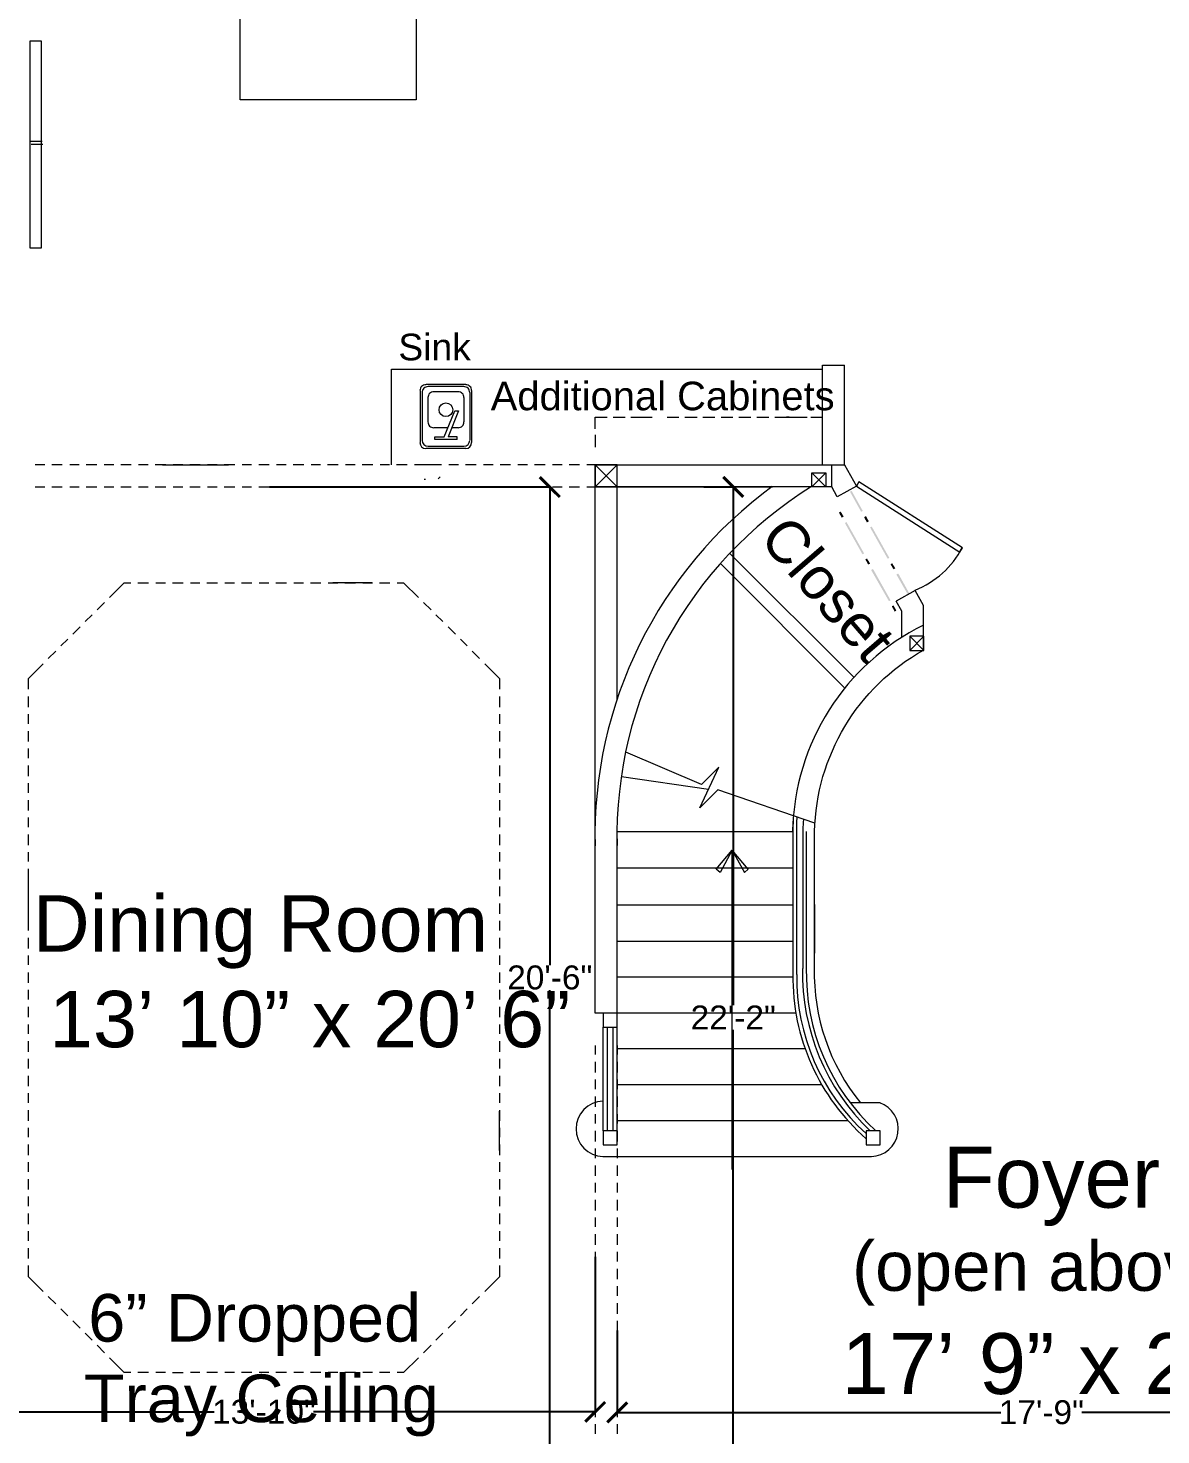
# Model space of a CAD drawing. Header units: inches. Extents: x 38 to 8673, y 1 to 7200.
# Drawn here: x 4568.3 to 4852.1, y 957.2 to 1309.8 of the extents above; entities that cross this region are included whole.
import ezdxf

# ---------------------------------------------------------------- set-up
doc = ezdxf.new("R2010")
doc.units = ezdxf.units.IN
doc.header["$MEASUREMENT"] = 0
doc.layers.add('PDF2_Layer 1', color=7, linetype='Continuous', true_color=0xffffff)
doc.layers.add('PDF2_Text', color=7, linetype='Continuous')
doc.styles.add('PDF Arial', font='arial.ttf')
doc.styles.get("Standard").update_dxf_attribs({"font": 'arial.ttf'})
doc.dimstyles.get("Standard").update_dxf_attribs({"dimtxt": 6, "dimasz": 5, "dimexe": 0.18, "dimexo": 0.0625, "dimgap": 0.09, "dimtad": 0, "dimtih": 1, "dimtoh": 1, "dimdec": 0, "dimzin": 0, "dimdsep": 46, "dimlunit": 4, "dimtxsty": 'Standard', "dimblk": 'ARCHTICK', "dimcen": 0.09, "dimclrd": 3, "dimclre": 3, "dimclrt": 1, "dimadec": 0, "dimazin": 0, "dimtfac": 1, "dimtdec": 0, "dimtofl": 0, "dimtmove": 0, "dimatfit": 3, "dimfxl": 100, "dimtolj": 1, "dimtzin": 0, "dimarcsym": 0})

# ---------------------------------------------------------------- blocks, each defined once
blk = doc.blocks.new('_ArchTick')
at = {"color": 0, "linetype": 'ByBlock', "const_width": 0.15}
blk.add_lwpolyline([(-0.5, -0.5), (0.5, 0.5)], dxfattribs=at)
blk = doc.blocks.new('*D28')
at = {"color": 3, "lineweight": -2, "transparency": 16777216}
for p, q in [((4737.6, 1194.81), (4745.18, 1194.81)), ((4745, 1194.81), (4745, 1064.91)), ((4745, 928.81), (4745, 1058.71)), ((4737.6, 928.81), (4745.18, 928.81))]:
    blk.add_line(p, q, dxfattribs=at)
at = {"layer": 'Defpoints', "color": 0, "transparency": 16777216}
for p in [(4737.54, 1194.81), (4737.54, 928.81), (4745, 928.81)]:
    blk.add_point(p, dxfattribs=at)
at = {"color": 3, "lineweight": -2, "transparency": 16777216, "xscale": 5, "yscale": 5, "zscale": 5}
for p, rotation in [((4745, 1194.81), 90), ((4745, 928.81), 270)]:
    blk.add_blockref('_ArchTick', p, dxfattribs=dict(at, rotation=rotation))
at = {"color": 1, "transparency": 16777216, "insert": (4745, 1061.81), "char_height": 6, "attachment_point": 5}
blk.add_mtext('\\A1;22\'-2"', dxfattribs=at)
blk = doc.blocks.new('*D29')
at = {"color": 3, "lineweight": -2, "transparency": 16777216}
for p, q in [((4715.94, 983.31), (4715.94, 962.63)), ((4928.46, 982.75), (4928.46, 962.63)), ((4715.94, 962.81), (4812.08, 962.81)), ((4928.46, 962.81), (4832.31, 962.81))]:
    blk.add_line(p, q, dxfattribs=at)
at = {"layer": 'Defpoints', "color": 0, "transparency": 16777216}
for p in [(4715.94, 983.37), (4928.46, 982.81), (4928.46, 962.81)]:
    blk.add_point(p, dxfattribs=at)
at = {"color": 3, "lineweight": -2, "transparency": 16777216, "xscale": 5, "yscale": 5, "zscale": 5, "rotation": 180}
blk.add_blockref('_ArchTick', (4715.94, 962.81), dxfattribs=at)
at = {"color": 3, "lineweight": -2, "transparency": 16777216, "xscale": 5, "yscale": 5, "zscale": 5}
blk.add_blockref('_ArchTick', (4928.46, 962.81), dxfattribs=at)
at = {"color": 1, "transparency": 16777216, "insert": (4822.2, 962.81), "char_height": 6, "attachment_point": 5}
blk.add_mtext('\\A1;17\'-9"', dxfattribs=at)
blk = doc.blocks.new('*D30')
at = {"color": 3, "lineweight": -2, "transparency": 16777216}
for p, q in [((4710.42, 1001.79), (4710.42, 962.75)), ((4544.42, 1001.18), (4544.42, 962.75)), ((4544.42, 962.93), (4614.97, 962.93)), ((4710.42, 962.93), (4639.86, 962.93))]:
    blk.add_line(p, q, dxfattribs=at)
at = {"layer": 'Defpoints', "color": 0, "transparency": 16777216}
for p in [(4710.42, 1001.85), (4544.42, 1001.24), (4710.42, 962.93)]:
    blk.add_point(p, dxfattribs=at)
at = {"color": 3, "lineweight": -2, "transparency": 16777216, "xscale": 5, "yscale": 5, "zscale": 5, "rotation": 180}
blk.add_blockref('_ArchTick', (4544.42, 962.93), dxfattribs=at)
at = {"color": 3, "lineweight": -2, "transparency": 16777216, "xscale": 5, "yscale": 5, "zscale": 5}
blk.add_blockref('_ArchTick', (4710.42, 962.93), dxfattribs=at)
at = {"color": 1, "transparency": 16777216, "insert": (4627.42, 962.93), "char_height": 6, "attachment_point": 5}
blk.add_mtext('\\A1;13\'-10"', dxfattribs=at)
blk = doc.blocks.new('*D31')
at = {"color": 3, "lineweight": -2, "transparency": 16777216}
for p, q in [((4628.8, 1194.81), (4699.21, 1194.81)), ((4699.03, 1194.81), (4699.03, 1074.96)), ((4699.03, 948.81), (4699.03, 1068.66)), ((4628.8, 948.81), (4699.21, 948.81))]:
    blk.add_line(p, q, dxfattribs=at)
at = {"layer": 'Defpoints', "color": 0, "transparency": 16777216}
for p in [(4628.74, 1194.81), (4628.74, 948.81), (4699.03, 948.81)]:
    blk.add_point(p, dxfattribs=at)
at = {"color": 3, "lineweight": -2, "transparency": 16777216, "xscale": 5, "yscale": 5, "zscale": 5}
for p, rotation in [((4699.03, 1194.81), 90), ((4699.03, 948.81), 270)]:
    blk.add_blockref('_ArchTick', p, dxfattribs=dict(at, rotation=rotation))
at = {"color": 1, "transparency": 16777216, "insert": (4699.03, 1071.81), "char_height": 6, "attachment_point": 5}
blk.add_mtext('\\A1;20\'-6"', dxfattribs=at)
blk = doc.blocks.new('*D46')
at = {"color": 3, "lineweight": -2, "transparency": 16777216}
for p, q in [((5356.46, 1013.31), (5356.46, 694.33)), ((4292.42, 817.23), (4292.42, 694.33)), ((4292.42, 694.51), (4814.04, 694.51)), ((5356.46, 694.51), (4834.84, 694.51))]:
    blk.add_line(p, q, dxfattribs=at)
at = {"layer": 'Defpoints', "color": 0, "transparency": 16777216}
for p in [(5356.46, 1013.37), (4292.42, 817.29), (5356.46, 694.51)]:
    blk.add_point(p, dxfattribs=at)
at = {"color": 3, "lineweight": -2, "transparency": 16777216, "xscale": 5, "yscale": 5, "zscale": 5, "rotation": 180}
blk.add_blockref('_ArchTick', (4292.42, 694.51), dxfattribs=at)
at = {"color": 3, "lineweight": -2, "transparency": 16777216, "xscale": 5, "yscale": 5, "zscale": 5}
blk.add_blockref('_ArchTick', (5356.46, 694.51), dxfattribs=at)
at = {"color": 1, "transparency": 16777216, "insert": (4824.44, 694.51), "char_height": 6, "attachment_point": 5}
blk.add_mtext('\\A1;88\'-8"', dxfattribs=at)
blk = doc.blocks.new('*D53')
at = {"color": 3, "lineweight": -2, "transparency": 16777216}
for p, q in [((4542.48, 1663.37), (5461.17, 1663.37)), ((5460.99, 1663.37), (5460.99, 1234.43)), ((5460.99, 799.29), (5460.99, 1228.23)), ((4930.72, 799.29), (5461.17, 799.29))]:
    blk.add_line(p, q, dxfattribs=at)
at = {"layer": 'Defpoints', "color": 0, "transparency": 16777216}
for p in [(4542.42, 1663.37), (5460.99, 1663.37), (4930.66, 799.29)]:
    blk.add_point(p, dxfattribs=at)
at = {"color": 3, "lineweight": -2, "transparency": 16777216, "xscale": 5, "yscale": 5, "zscale": 5}
for p, rotation in [((5460.99, 1663.37), 90), ((5460.99, 799.29), 270)]:
    blk.add_blockref('_ArchTick', p, dxfattribs=dict(at, rotation=rotation))
at = {"color": 1, "transparency": 16777216, "insert": (5460.99, 1231.33), "char_height": 6, "attachment_point": 5}
blk.add_mtext("\\A1;72'", dxfattribs=at)

msp = doc.modelspace()

# ---------------------------------------------------------------- linework, layer by layer
at = {"layer": 'PDF2_Layer 1', "lineweight": 0}
for points in [[(4665.59, 1291.86), (4621.49, 1291.86), (4621.49, 1378.54), (4665.59, 1378.54), (4665.59, 1358.08), (4749.95, 1358.08), (4749.95, 1317.11), (4665.59, 1317.11)], [(4710.42, 1194.81), (4715.94, 1194.81), (4715.94, 1200.33), (4710.42, 1200.33)], [(4671.06, 1196.89), (4671.54, 1197.37)], [(4671.06, 1196.89), (4671.54, 1197.37)], [(4768.18, 1194.81), (4764.66, 1194.81), (4764.66, 1198.33), (4768.18, 1198.33)], [(4775.86, 1195.05), (4801.78, 1178.49), (4802.42, 1179.53), (4776.5, 1196.09)], [(4789.22, 1153.85), (4792.74, 1153.85), (4792.74, 1157.37), (4789.22, 1157.37)], [(4712.42, 1059.37), (4715.94, 1059.37), (4715.94, 1062.89), (4712.42, 1062.89)], [(4712.42, 1029.85), (4715.94, 1029.85), (4715.94, 1033.37), (4712.42, 1033.37)], [(4778.34, 1029.85), (4781.78, 1029.85), (4781.78, 1033.37), (4778.34, 1033.37)]]:
    msp.add_lwpolyline(points, close=True, dxfattribs=at)
for points in [[(4571.7, 1306.57), (4568.74, 1306.57)], [(4568.74, 1306.56), (4568.74, 1254.81), (4571.7, 1254.81)], [(4571.7, 1254.81), (4571.7, 1306.56)], [(4571.86, 1281.4), (4568.91, 1281.4)], [(4572.03, 1280.65), (4569.07, 1280.65)], [(4659.38, 1200.33), (4659.38, 1224.33), (4767.38, 1224.33)], [(4767.38, 1200.33), (4767.38, 1225.37), (4772.9, 1225.37)], [(4772.9, 1200.33), (4772.9, 1225.37)], [(4678.02, 1220.54), (4668.02, 1220.54)], [(4666.58, 1219.02), (4666.58, 1205.98)], [(4667.06, 1218.54), (4667.06, 1206.54)], [(4668.5, 1217.26), (4668.5, 1211.18)], [(4677.54, 1219.98), (4668.58, 1219.98)], [(4676.1, 1218.7), (4670.02, 1218.7)], [(4677.62, 1211.18), (4677.62, 1217.26)], [(4679.06, 1206.54), (4679.06, 1218.54)], [(4679.54, 1205.98), (4679.54, 1219.02)], [(4675.86, 1206.7), (4670.26, 1206.7), (4670.26, 1207.42), (4672.58, 1207.42), (4675.22, 1213.9)], [(4676.18, 1213.9), (4673.54, 1207.42)], [(4675.22, 1213.9), (4676.18, 1213.9)], [(4670.02, 1209.74), (4673.46, 1209.74)], [(4674.5, 1209.74), (4676.1, 1209.74)], [(4710.42, 1209.37), (4710.42, 1212.33), (4713.38, 1212.33)], [(4714.9, 1212.33), (4717.94, 1212.33)], [(4719.38, 1212.33), (4724.65, 1212.33)], [(4728.42, 1212.33), (4731.38, 1212.33)], [(4732.9, 1212.33), (4735.94, 1212.33)], [(4737.38, 1212.33), (4740.42, 1212.33)], [(4741.94, 1212.33), (4744.9, 1212.33)], [(4746.42, 1212.33), (4749.38, 1212.33)], [(4750.9, 1212.33), (4753.94, 1212.33)], [(4755.38, 1212.33), (4759.04, 1212.33), (4758.34, 1212.33), (4763.52, 1212.33)], [(4764.42, 1212.33), (4767.38, 1212.33)], [(4675.86, 1206.7), (4675.86, 1207.42), (4673.54, 1207.42)], [(4710.42, 1207.85), (4710.42, 1204.81)], [(4668.02, 1204.54), (4678.02, 1204.54)], [(4668.58, 1205.02), (4677.54, 1205.02)], [(4572.5, 1200.33), (4570.1, 1200.33)], [(4576.9, 1200.33), (4574.26, 1200.33)], [(4581.14, 1200.33), (4578.74, 1200.33)], [(4585.54, 1200.33), (4582.9, 1200.33)], [(4589.78, 1200.33), (4587.38, 1200.33)], [(4594.18, 1200.33), (4591.54, 1200.33)], [(4598.42, 1200.33), (4596.02, 1200.33)], [(4602.82, 1200.33), (4600.18, 1200.33)], [(4602.02, 1200.33), (4618.5, 1200.33)], [(4607.06, 1200.33), (4604.66, 1200.33)], [(4611.46, 1200.33), (4608.82, 1200.33)], [(4615.7, 1200.33), (4613.3, 1200.33)], [(4620.1, 1200.33), (4617.46, 1200.33)], [(4624.34, 1200.33), (4621.94, 1200.33)], [(4628.74, 1200.33), (4626.1, 1200.33)], [(4632.98, 1200.33), (4630.58, 1200.33)], [(4637.38, 1200.33), (4634.74, 1200.33)], [(4641.62, 1200.33), (4639.22, 1200.33)], [(4646.02, 1200.33), (4643.38, 1200.33)], [(4650.26, 1200.33), (4647.86, 1200.33)], [(4654.66, 1200.33), (4652.02, 1200.33)], [(4658.9, 1200.33), (4656.5, 1200.33)], [(4663.3, 1200.33), (4660.66, 1200.33)], [(4667.54, 1200.33), (4665.14, 1200.33)], [(4671.94, 1200.33), (4666.35, 1200.33)], [(4676.18, 1200.33), (4673.78, 1200.33)], [(4680.58, 1200.33), (4677.94, 1200.33)], [(4684.82, 1200.33), (4682.42, 1200.33)], [(4689.22, 1200.33), (4686.58, 1200.33)], [(4693.46, 1200.33), (4691.06, 1200.33)], [(4697.86, 1200.33), (4695.22, 1200.33)], [(4702.1, 1200.33), (4699.7, 1200.33)], [(4706.5, 1200.33), (4703.86, 1200.33)], [(4710.42, 1200.33), (4708.34, 1200.33)], [(4710.42, 1194.81), (4710.42, 1200.33), (4772.9, 1200.33), (4775.86, 1195.05)], [(4715.94, 1200.33), (4710.42, 1194.81)], [(4710.42, 1200.33), (4715.94, 1194.81)], [(4769.7, 1194.81), (4769.7, 1200.33)], [(4667.54, 1196.73), (4667.86, 1196.73)], [(4764.66, 1194.81), (4768.18, 1198.33)], [(4768.18, 1194.81), (4764.66, 1198.33)], [(4570.1, 1194.81), (4572.5, 1194.81)], [(4574.26, 1194.81), (4576.9, 1194.81)], [(4578.74, 1194.81), (4581.14, 1194.81)], [(4582.9, 1194.81), (4585.54, 1194.81)], [(4587.38, 1194.81), (4589.78, 1194.81)], [(4591.54, 1194.81), (4594.18, 1194.81)], [(4596.02, 1194.81), (4598.42, 1194.81)], [(4600.18, 1194.81), (4602.82, 1194.81)], [(4604.66, 1194.81), (4607.06, 1194.81)], [(4608.82, 1194.81), (4611.46, 1194.81)], [(4613.3, 1194.81), (4615.7, 1194.81)], [(4617.46, 1194.81), (4620.1, 1194.81)], [(4621.94, 1194.81), (4624.34, 1194.81)], [(4626.1, 1194.81), (4628.74, 1194.81)], [(4630.58, 1194.81), (4632.98, 1194.81)], [(4634.74, 1194.81), (4637.38, 1194.81)], [(4639.22, 1194.81), (4641.62, 1194.81)], [(4643.38, 1194.81), (4646.02, 1194.81)], [(4655.78, 1194.81), (4644.66, 1194.81)], [(4647.86, 1194.81), (4650.26, 1194.81)], [(4652.02, 1194.81), (4654.66, 1194.81)], [(4656.5, 1194.81), (4658.9, 1194.81)], [(4660.66, 1194.81), (4663.3, 1194.81)], [(4664.9, 1194.81), (4678.1, 1194.81)], [(4665.14, 1194.81), (4667.54, 1194.81)], [(4669.3, 1194.81), (4671.94, 1194.81)], [(4673.78, 1194.81), (4676.18, 1194.81)], [(4677.94, 1194.81), (4680.58, 1194.81)], [(4682.42, 1194.81), (4684.82, 1194.81)], [(4686.58, 1194.81), (4689.22, 1194.81)], [(4691.06, 1194.81), (4693.46, 1194.81)], [(4695.22, 1194.81), (4697.86, 1194.81)], [(4699.7, 1194.81), (4702.1, 1194.81)], [(4703.86, 1194.81), (4706.5, 1194.81)], [(4708.34, 1194.81), (4710.42, 1194.81)], [(4769.7, 1194.81), (4764.66, 1194.81), (4710.42, 1194.81), (4754.82, 1194.81)], [(4710.42, 1062.89), (4710.42, 1194.81)], [(4715.94, 1141.45), (4715.94, 1194.81)], [(4775.86, 1195.05), (4771.06, 1192.33), (4769.7, 1194.81)], [(4744.18, 1178.17), (4775.3, 1147.05)], [(4741.7, 1175.69), (4772.82, 1144.57)], [(4588.74, 1167.13), (4592.42, 1170.81), (4594.1, 1170.81)], [(4595.86, 1170.81), (4598.5, 1170.81)], [(4600.34, 1170.81), (4602.74, 1170.81)], [(4604.5, 1170.81), (4607.14, 1170.81)], [(4608.98, 1170.81), (4611.38, 1170.81)], [(4613.14, 1170.81), (4615.78, 1170.81)], [(4617.62, 1170.81), (4620.02, 1170.81)], [(4621.78, 1170.81), (4624.42, 1170.81)], [(4626.26, 1170.81), (4628.66, 1170.81)], [(4630.42, 1170.81), (4633.06, 1170.81)], [(4634.9, 1170.81), (4637.3, 1170.81)], [(4639.06, 1170.81), (4641.7, 1170.81)], [(4643.54, 1170.81), (4645.94, 1170.81)], [(4654.5, 1170.81), (4644.66, 1170.81)], [(4647.7, 1170.81), (4650.34, 1170.81)], [(4652.18, 1170.81), (4654.58, 1170.81)], [(4656.34, 1170.81), (4658.98, 1170.81)], [(4660.82, 1170.81), (4662.42, 1170.81), (4666.1, 1167.13)], [(4585.62, 1164.01), (4587.46, 1165.85)], [(4667.38, 1165.85), (4669.3, 1164.01)], [(4787.22, 1157.05), (4787.22, 1163.69), (4785.78, 1166.17)], [(4582.66, 1161.05), (4584.34, 1162.73)], [(4670.5, 1162.73), (4672.26, 1161.05)], [(4579.54, 1157.93), (4581.38, 1159.77)], [(4673.54, 1159.77), (4675.38, 1157.93)], [(4792.74, 1153.85), (4789.22, 1157.37)], [(4789.22, 1153.85), (4792.74, 1157.37)], [(4573.38, 1151.77), (4575.3, 1153.69)], [(4576.5, 1154.97), (4578.26, 1156.65)], [(4676.66, 1156.65), (4678.34, 1154.97)], [(4679.62, 1153.69), (4681.46, 1151.77)], [(4568.42, 1144.09), (4568.42, 1146.81), (4572.1, 1150.49)], [(4682.74, 1150.49), (4686.42, 1146.81), (4686.42, 1144.09)], [(4568.42, 1139.61), (4568.42, 1142.25)], [(4686.42, 1142.25), (4686.42, 1139.61)], [(4568.42, 1135.45), (4568.42, 1137.85)], [(4686.42, 1137.85), (4686.42, 1135.45)], [(4568.42, 1130.97), (4568.42, 1133.61)], [(4686.42, 1133.61), (4686.42, 1130.97)], [(4568.42, 1126.81), (4568.42, 1129.21)], [(4686.42, 1129.21), (4686.42, 1126.81)], [(4741.14, 1118.89), (4736.66, 1114.41), (4741.38, 1124.57), (4737.06, 1120.25), (4718.1, 1128.33)], [(4568.42, 1122.33), (4568.42, 1124.97)], [(4686.42, 1124.97), (4686.42, 1122.33)], [(4738.82, 1118.97), (4716.98, 1122.17)], [(4568.42, 1118.17), (4568.42, 1120.57)], [(4686.42, 1120.57), (4686.42, 1118.17)], [(4765.46, 1110.49), (4741.14, 1118.89)], [(4568.42, 1113.69), (4568.42, 1116.33)], [(4686.42, 1116.33), (4686.42, 1113.69)], [(4568.42, 1109.53), (4568.42, 1111.93)], [(4686.42, 1111.93), (4686.42, 1109.53)], [(4568.42, 1105.05), (4568.42, 1107.69)], [(4686.42, 1107.69), (4686.42, 1105.05)], [(4715.94, 1093.61), (4715.94, 1109.69)], [(4715.94, 1053.93), (4715.94, 1108.41), (4759.94, 1108.41), (4759.94, 1072.57)], [(4763.38, 1074.25), (4763.38, 1108.41)], [(4762.42, 1106.17), (4762.42, 1074.09)], [(4568.42, 1100.89), (4568.42, 1103.29)], [(4686.42, 1103.29), (4686.42, 1100.89)], [(4744.74, 1023.69), (4744.74, 1103.77), (4747.78, 1098.17), (4748.74, 1098.97), (4744.74, 1103.77), (4741.7, 1098.17), (4740.74, 1098.97), (4744.74, 1103.77)], [(4568.42, 1096.41), (4568.42, 1099.05)], [(4686.42, 1099.05), (4686.42, 1096.41)], [(4759.94, 1099.21), (4715.94, 1099.21)], [(4568.42, 1085.29), (4568.42, 1096.41)], [(4568.42, 1092.25), (4568.42, 1094.65)], [(4686.42, 1094.65), (4686.42, 1092.25)], [(4568.42, 1087.77), (4568.42, 1090.41)], [(4686.42, 1090.41), (4686.42, 1087.77)], [(4759.94, 1089.93), (4715.94, 1089.93)], [(4765.38, 1090.17), (4765.38, 1077.93)], [(4715.94, 1071.21), (4715.94, 1086.97)], [(4568.42, 1083.61), (4568.42, 1086.01)], [(4686.42, 1086.01), (4686.42, 1083.61)], [(4568.42, 1079.13), (4568.42, 1081.77)], [(4686.42, 1081.77), (4686.42, 1079.13)], [(4759.94, 1080.89), (4715.94, 1080.89)], [(4568.42, 1074.97), (4568.42, 1077.37)], [(4686.42, 1077.37), (4686.42, 1074.97)], [(4568.42, 1070.49), (4568.42, 1073.13)], [(4686.42, 1073.13), (4686.42, 1070.49)], [(4568.42, 1066.33), (4568.42, 1068.73)], [(4686.42, 1068.73), (4686.42, 1066.33)], [(4759.94, 1071.93), (4715.94, 1071.93)], [(4568.42, 1061.85), (4568.42, 1064.49)], [(4686.42, 1064.49), (4686.42, 1061.85)], [(4760.66, 1062.89), (4715.94, 1062.89), (4710.42, 1062.89)], [(4568.42, 1057.69), (4568.42, 1060.09)], [(4686.42, 1060.09), (4686.42, 1057.69)], [(4712.42, 1033.37), (4712.42, 1059.37), (4715.94, 1059.37)], [(4713.46, 1033.37), (4713.46, 1059.37)], [(4714.9, 1033.37), (4714.9, 1059.37)], [(4715.94, 1033.37), (4715.94, 1059.37)], [(4568.42, 1053.21), (4568.42, 1055.85)], [(4686.42, 1055.85), (4686.42, 1053.21)], [(4710.42, 1054.81), (4710.42, 1052.49)], [(4715.94, 1054.81), (4715.94, 1052.49)], [(4568.42, 1049.05), (4568.42, 1051.45)], [(4686.42, 1051.45), (4686.42, 1049.05)], [(4762.98, 1053.93), (4715.94, 1053.93)], [(4710.42, 1050.65), (4710.42, 1048.01)], [(4715.94, 1050.65), (4715.94, 1048.01)], [(4568.42, 1044.57), (4568.42, 1047.21)], [(4686.42, 1047.21), (4686.42, 1044.57)], [(4710.42, 1046.25), (4710.42, 1043.85)], [(4715.94, 1046.25), (4715.94, 1043.85)], [(4767.14, 1044.89), (4715.94, 1044.89)], [(4568.42, 1040.41), (4568.42, 1042.81)], [(4686.42, 1042.81), (4686.42, 1040.41)], [(4710.42, 1042.01), (4710.42, 1039.37)], [(4715.94, 1042.01), (4715.94, 1039.37)], [(4781.78, 1040.41), (4774.42, 1040.41)], [(4568.42, 1035.93), (4568.42, 1038.57)], [(4686.42, 1038.57), (4686.42, 1035.93)], [(4686.42, 1028.49), (4686.42, 1038.33)], [(4710.42, 1037.61), (4710.42, 1035.21)], [(4715.94, 1037.61), (4715.94, 1035.21)], [(4568.42, 1031.77), (4568.42, 1034.17)], [(4686.42, 1034.17), (4686.42, 1031.77)], [(4710.42, 1033.37), (4710.42, 1030.73)], [(4773.7, 1035.93), (4715.94, 1035.93)], [(4715.94, 1033.37), (4715.94, 1030.73)], [(4568.42, 1027.29), (4568.42, 1029.93)], [(4686.42, 1029.93), (4686.42, 1027.29)], [(4710.42, 1028.97), (4710.42, 1026.57)], [(4779.62, 1026.89), (4712.42, 1026.89)], [(4715.94, 1028.97), (4715.94, 1026.57)], [(4568.42, 1023.13), (4568.42, 1025.53)], [(4686.42, 1025.53), (4686.42, 1023.13)], [(4710.42, 1024.73), (4710.42, 1022.09)], [(4715.94, 1024.73), (4715.94, 1022.09)], [(4568.42, 1018.65), (4568.42, 1021.29)], [(4686.42, 1021.29), (4686.42, 1018.65)], [(4710.42, 1020.33), (4710.42, 1017.93)], [(4715.94, 1020.33), (4715.94, 1017.93)], [(4568.42, 1014.49), (4568.42, 1016.89)], [(4686.42, 1016.89), (4686.42, 1014.49)], [(4710.42, 1016.09), (4710.42, 1013.45)], [(4715.94, 1016.09), (4715.94, 1013.45)], [(4568.42, 1010.01), (4568.42, 1012.65)], [(4686.42, 1012.65), (4686.42, 1010.01)], [(4710.42, 1011.69), (4710.42, 1009.29)], [(4715.94, 1011.69), (4715.94, 1009.29)], [(4568.42, 1005.85), (4568.42, 1008.25)], [(4686.42, 1008.25), (4686.42, 1005.85)], [(4710.42, 1007.45), (4710.42, 1004.81)], [(4715.94, 1007.45), (4715.94, 1004.81)], [(4568.42, 1001.37), (4568.42, 1004.01)], [(4686.42, 1004.01), (4686.42, 1001.37)], [(4710.42, 1003.05), (4710.42, 1000.65)], [(4715.94, 1003.05), (4715.94, 1000.65)], [(4572.1, 993.13), (4568.42, 996.81), (4568.42, 999.61)], [(4686.42, 999.61), (4686.42, 996.81), (4682.74, 993.13)], [(4710.42, 998.81), (4710.42, 996.17)], [(4715.94, 998.81), (4715.94, 996.17)], [(4575.3, 990.01), (4573.38, 991.85)], [(4681.46, 991.85), (4679.62, 990.01)], [(4710.42, 994.41), (4710.42, 992.01)], [(4715.94, 994.41), (4715.94, 992.01)], [(4578.26, 987.05), (4576.5, 988.73)], [(4678.34, 988.73), (4676.66, 987.05)], [(4710.42, 990.17), (4710.42, 987.53)], [(4715.94, 990.17), (4715.94, 987.53)], [(4581.38, 983.93), (4579.54, 985.77)], [(4675.38, 985.77), (4673.54, 983.93)], [(4710.42, 985.77), (4710.42, 983.37)], [(4715.94, 985.77), (4715.94, 983.37)], [(4584.34, 980.89), (4582.66, 982.65)], [(4672.26, 982.65), (4670.5, 980.89)], [(4710.42, 981.53), (4710.42, 978.89)], [(4715.94, 981.53), (4715.94, 978.89)], [(4587.46, 977.77), (4585.62, 979.69)], [(4669.3, 979.69), (4667.38, 977.77)], [(4710.42, 977.13), (4710.42, 974.73)], [(4715.94, 977.13), (4715.94, 974.73)], [(4594.1, 972.81), (4592.42, 972.81), (4588.74, 976.49)], [(4666.1, 976.49), (4662.42, 972.81), (4660.82, 972.81)], [(4598.5, 972.81), (4595.86, 972.81)], [(4602.74, 972.81), (4600.34, 972.81)], [(4604.5, 972.81), (4607.14, 972.81)], [(4611.38, 972.81), (4608.98, 972.81)], [(4615.78, 972.81), (4613.14, 972.81)], [(4620.02, 972.81), (4617.62, 972.81)], [(4624.42, 972.81), (4621.78, 972.81)], [(4628.66, 972.81), (4626.26, 972.81)], [(4633.06, 972.81), (4630.42, 972.81)], [(4637.3, 972.81), (4634.9, 972.81)], [(4641.7, 972.81), (4639.06, 972.81)], [(4645.94, 972.81), (4643.54, 972.81)], [(4650.34, 972.81), (4647.7, 972.81)], [(4654.58, 972.81), (4652.18, 972.81)], [(4658.98, 972.81), (4656.34, 972.81)], [(4710.42, 972.89), (4710.42, 970.25)], [(4715.94, 972.89), (4715.94, 970.25)], [(4710.42, 968.49), (4710.42, 966.09)], [(4715.94, 968.49), (4715.94, 966.09)], [(4710.42, 964.25), (4710.42, 961.61)], [(4715.94, 964.25), (4715.94, 961.61)], [(4710.42, 959.85), (4710.42, 957.45)], [(4715.94, 959.85), (4715.94, 957.45)]]:
    msp.add_lwpolyline(points, dxfattribs=at)
for points in [[(4765.38, 1074.25), (4765.38, 1108.41, -0.265596), (4792.66, 1153.93), (4792.66, 1165.13), (4790.58, 1168.89), (4785.78, 1166.17)], [(4760.9, 1072.57), (4760.9, 1108.41, -0.017138), (4761.02, 1112.07)]]:
    msp.add_lwpolyline(points, format="xyb", dxfattribs=at)
msp.add_circle((4673.02, 1214.18), 1.72, dxfattribs=at)
for centre, radius, start, end in [((4667.98, 1218.98), 1.48, 89.9749, 180.0509), ((4677.98, 1218.98), 1.48, 359.9821, 89.9921), ((4668.54, 1218.5), 1.48, 90.0079, 180.0179), ((4669.98, 1217.22), 1.48, 89.9749, 180.0509), ((4676.06, 1217.22), 1.48, 359.9821, 89.9921), ((4677.5, 1218.5), 1.48, 359.9821, 89.9921), ((4669.98, 1211.14), 1.48, 179.9821, 269.9921), ((4676.06, 1211.14), 1.48, 270.0079, 0.0179), ((4668.54, 1206.5), 1.48, 180.0227, 270.0031), ((4677.5, 1206.5), 1.48, 269.9969, 359.9773), ((4667.98, 1205.94), 1.48, 180.0227, 270.0031), ((4677.98, 1205.94), 1.48, 269.9969, 359.9773), ((4818.86, 1107.33), 108.52, 126.1886, 181.3073), ((4818.86, 1107.33), 103, 121.767, 181.3404), ((4781.75, 1190.6), 23.4, 292.1467, 331.9059), ((4818.86, 1107.33), 59, 116.3723, 178.8293), ((4814.45, 1108.42), 54.51, 175.8056, 180.001), ((4817.24, 1107.28), 54.83, 175.6061, 181.1557), ((4813.66, 1071.89), 53.72, 179.2155, 228.877), ((4813.66, 1071.89), 52.76, 179.209, 227.9235), ((4817.02, 1073.01), 54.68, 178.8258, 226.4169), ((4817.01, 1073.01), 53.72, 178.6694, 227.5507), ((4817.02, 1073.01), 51.72, 178.6724, 219.0501), ((4712.54, 1033.89), 6.92, 91.6319, 268.3598), ((4779.42, 1033.89), 6.92, 271.6439, 70.4744)]:
    msp.add_arc(centre, radius, start, end, dxfattribs=at)
at = {"layer": 'PDF2_Layer 1', "lineweight": 0, "transparency": 33554559}
for points in [[(4777.46, 1188.81), (4774.26, 1193.61), (4774.66, 1193.85)], [(4777.06, 1188.57), (4777.46, 1188.81), (4774.26, 1193.61)], [(4772.66, 1187.37), (4771.46, 1188.41), (4771.94, 1188.65)], [(4772.18, 1187.13), (4772.66, 1187.37), (4771.46, 1188.41)], [(4777.78, 1178.17), (4772.98, 1185.77), (4773.38, 1186.01)], [(4777.38, 1177.93), (4777.78, 1178.17), (4772.98, 1185.77)], [(4778.98, 1186.17), (4777.78, 1187.21), (4778.26, 1187.53)], [(4778.5, 1185.93), (4778.98, 1186.17), (4777.78, 1187.21)], [(4784.1, 1177.05), (4779.3, 1184.65), (4779.7, 1184.89)], [(4783.7, 1176.81), (4784.1, 1177.05), (4779.3, 1184.65)], [(4779.3, 1175.61), (4778.1, 1176.65), (4778.5, 1176.89)], [(4778.82, 1175.37), (4779.3, 1175.61), (4778.1, 1176.65)], [(4785.62, 1174.41), (4784.42, 1175.45), (4784.82, 1175.69)], [(4785.14, 1174.17), (4785.62, 1174.41), (4784.42, 1175.45)], [(4784.42, 1166.41), (4779.54, 1174.01), (4780.02, 1174.25)], [(4784.02, 1166.17), (4784.42, 1166.41), (4779.54, 1174.01)], [(4789.14, 1168.09), (4785.86, 1172.89), (4786.34, 1173.13)], [(4788.74, 1167.85), (4789.14, 1168.09), (4785.86, 1172.89)], [(4785.86, 1163.85), (4784.74, 1164.89), (4785.14, 1165.13)], [(4785.46, 1163.53), (4785.86, 1163.85), (4784.74, 1164.89)]]:
    msp.add_solid(points, dxfattribs=at)

# ---------------------------------------------------------------- texts
at = {"layer": 'PDF2_Text', "lineweight": 0, "attachment_point": 7, "style": 'PDF Arial'}
for s, insert, char_height in [('Sink', (4661.1, 1226.47), 6.681), ('Additional Cabinets', (4684.24, 1213.95), 7.1582), ('Dining Room', (4569.5, 1074.05), 14.1312), ('13’ 10” x 20’ 6”', (4573.61, 1054.15), 14.1312), ('Foyer', (4797.45, 1009.52), 15.271), ('(open above)', (4774.78, 989.54), 12.4076), ('6” Dropped', (4583.4, 976.95), 11.93), ('17’ 9” x 21’ 2”', (4772.13, 967.19), 15.2708), ('Tray Ceiling', (4582.32, 956.77), 11.9303)]:
    msp.add_mtext(s, dxfattribs=dict(at, insert=insert, char_height=char_height))
at = {"layer": 'PDF2_Text', "lineweight": 0, "insert": (4751.07, 1181.62), "char_height": 10.499, "attachment_point": 7, "rotation": 310.7569, "style": 'PDF Arial'}
msp.add_mtext('Closet', dxfattribs=at)

# ---------------------------------------------------------------- dimensions: what is measured, and where the dimension line sits
for base, p1, p2, picture, middle in [((5460.99, 1663.37), (4930.66, 799.29), (4542.42, 1663.37), '*D53', (5460.99, 1231.33)), ((4699.03, 948.81), (4628.74, 1194.81), (4628.74, 948.81), '*D31', (4699.03, 1071.81)), ((4745, 928.81), (4737.54, 1194.81), (4737.54, 928.81), '*D28', (4745, 1061.81))]:
    dim = msp.add_linear_dim(base=base, p1=p1, p2=p2, angle=90, dimstyle='Standard')
    dim.commit()
    dim.dimension.update_dxf_attribs({"geometry": picture, "text_midpoint": middle})
for base, p1, p2, picture, middle in [((5356.46, 694.51), (4292.42, 817.29), (5356.46, 1013.37), '*D46', (4824.44, 694.51)), ((4710.42, 962.93), (4544.42, 1001.24), (4710.42, 1001.85), '*D30', (4627.42, 962.93)), ((4928.46, 962.81), (4715.94, 983.37), (4928.46, 982.81), '*D29', (4822.2, 962.81))]:
    dim = msp.add_linear_dim(base=base, p1=p1, p2=p2, dimstyle='Standard')
    dim.commit()
    dim.dimension.update_dxf_attribs({"geometry": picture, "text_midpoint": middle})

doc.saveas('drawing.dxf')
